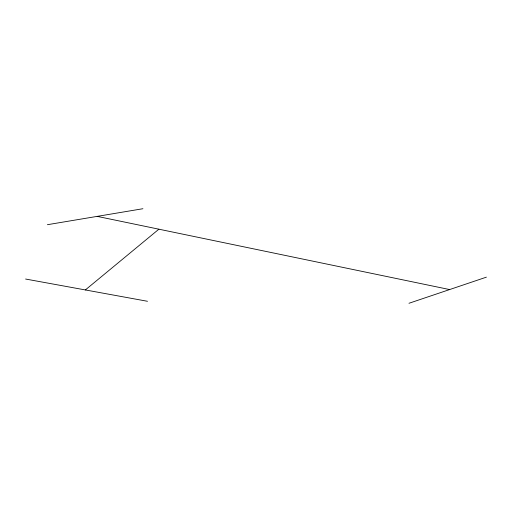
<?xml version="1.0" encoding="UTF-8"?>
<svg xmlns="http://www.w3.org/2000/svg" width="512" height="512" viewBox="0 0 512 512"><rect width="100%" height="100%" fill="white"/><g stroke="black" fill="none" stroke-linecap="round" stroke-linejoin="round"><path stroke-width="0.77" d="M85.35 289.946L158.893 229.19M408.973 303.277L486.4 277.152M47.398 224.704L142.918 208.723M25.6 279.034L147.494 301.286M97.178 216.378L449.613 289.562"/></g></svg>
